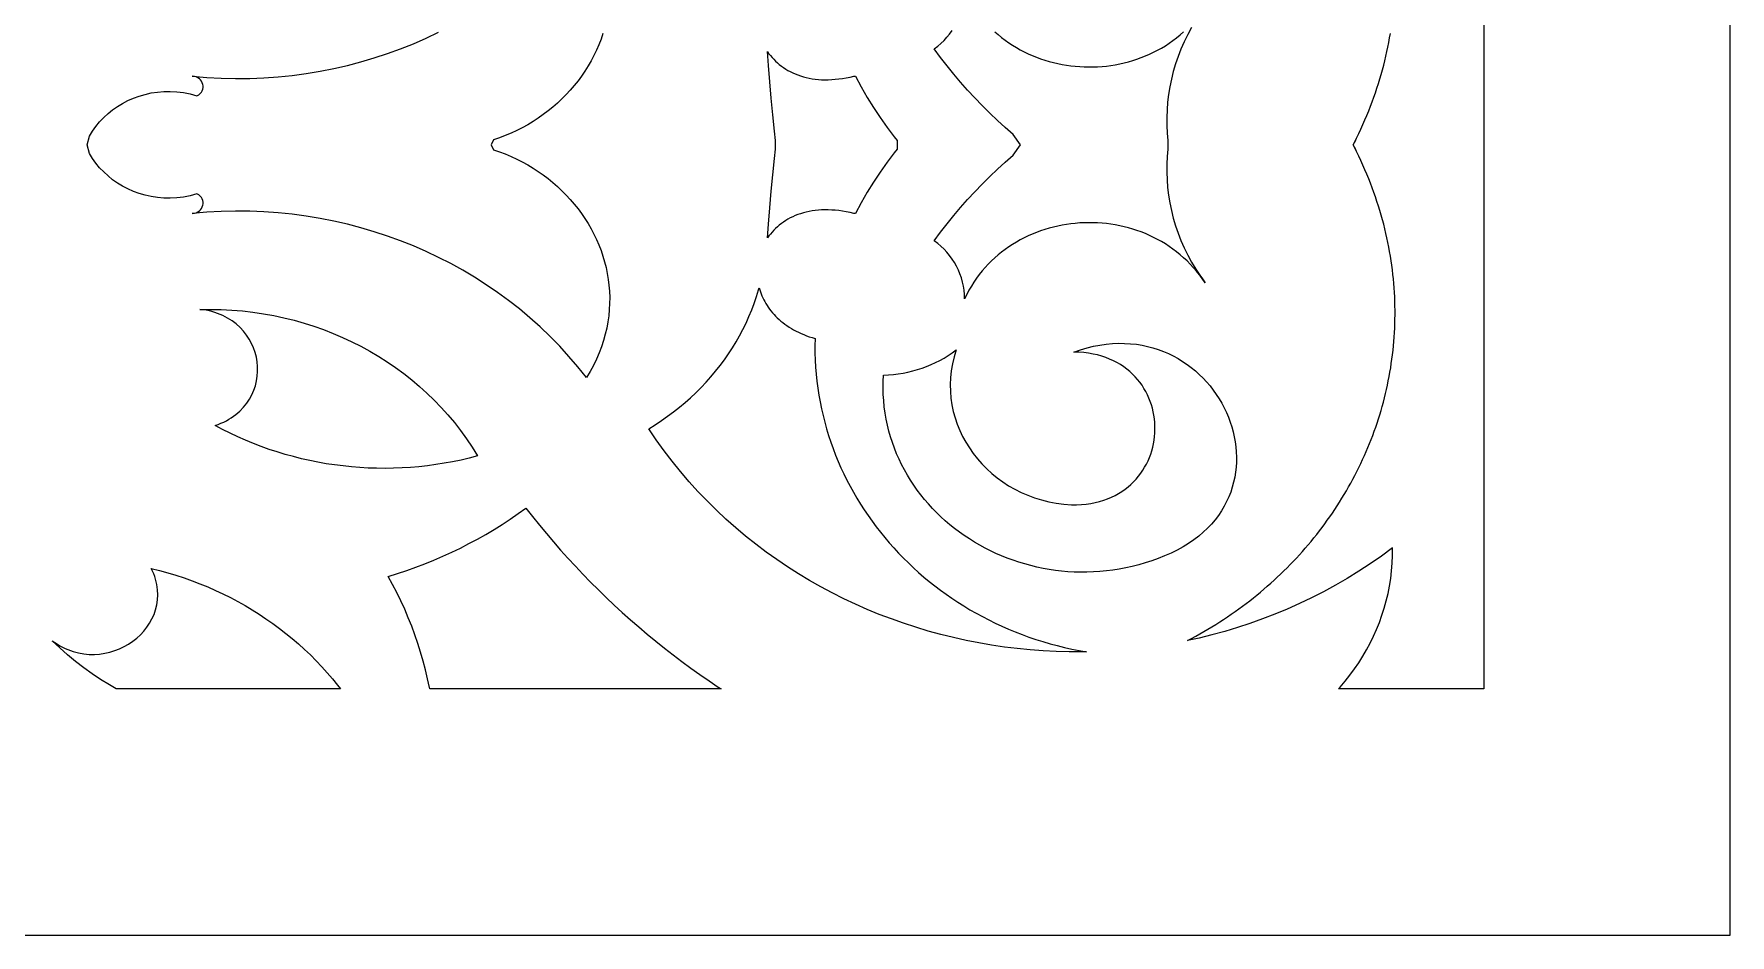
# Model space of a CAD drawing. Extents: x 2430 to 3430, y -1053 to 947.
# Drawn here: x 3085.1 to 3429.6, y -1052.5 to -869.5 of the extents above; entities that cross this region are included whole.
import ezdxf

# ---------------------------------------------------------------- set-up
doc = ezdxf.new("R2010")
doc.units = 0
doc.layers.add('LAYER_1', color=18, linetype='CONTINUOUS')

msp = doc.modelspace()

# ---------------------------------------------------------------- linework, layer by layer
at = {"layer": 'LAYER_1'}
for points in [[(2429.56, -1052.54), (3429.56, -1052.54), (3429.56, 947.46), (2429.56, 947.46)], [(3234.38, -873.55), (3234.69, -873.94), (3235.02, -874.33), (3235.36, -874.7), (3235.72, -875.06), (3236.1, -875.41), (3236.49, -875.75), (3236.9, -876.07), (3237.33, -876.38), (3237.78, -876.67), (3238.24, -876.94), (3238.72, -877.2), (3239.22, -877.45), (3239.73, -877.67), (3240.26, -877.88), (3240.81, -878.07), (3241.37, -878.24), (3241.95, -878.39), (3242.54, -878.52), (3243.15, -878.63), (3243.77, -878.72), (3244.42, -878.78), (3245.07, -878.83), (3245.74, -878.85), (3246.43, -878.84), (3247.13, -878.82), (3247.85, -878.76), (3248.58, -878.68), (3249.33, -878.58), (3250.09, -878.45), (3250.86, -878.29), (3251.65, -878.1), (3251.99, -878.13), (3253.13, -880.3), (3254.33, -882.42), (3255.61, -884.5), (3256.95, -886.53), (3258.36, -888.52), (3259.83, -890.45), (3260.43, -891.2), (3260.43, -892.06), (3260.43, -892.92), (3259.83, -893.67), (3258.36, -895.6), (3256.95, -897.59), (3255.61, -899.62), (3254.33, -901.7), (3253.13, -903.82), (3251.99, -905.98), (3251.65, -906.01), (3250.86, -905.83), (3250.09, -905.67), (3249.33, -905.54), (3248.58, -905.43), (3247.85, -905.36), (3247.13, -905.3), (3246.43, -905.27), (3245.74, -905.27), (3245.07, -905.29), (3244.42, -905.33), (3243.77, -905.4), (3243.15, -905.49), (3242.54, -905.6), (3241.95, -905.73), (3241.37, -905.88), (3240.81, -906.05), (3240.26, -906.24), (3239.73, -906.44), (3239.22, -906.67), (3238.72, -906.91), (3238.24, -907.17), (3237.78, -907.45), (3237.33, -907.74), (3236.9, -908.05), (3236.49, -908.37), (3236.1, -908.7), (3235.72, -909.05), (3235.36, -909.41), (3235.02, -909.79), (3234.69, -910.17), (3234.38, -910.57), (3234.1, -910.98), (3234.28, -908.16), (3234.54, -904.83), (3234.83, -901.5), (3235.15, -898.18), (3235.5, -894.86), (3235.73, -892.92), (3235.73, -892.06), (3235.73, -891.2), (3235.5, -889.26), (3235.15, -885.94), (3234.83, -882.61), (3234.54, -879.29), (3234.28, -875.95), (3234.1, -873.14)], [(3232.53, -921.5), (3232.66, -921.91), (3232.81, -922.32), (3232.97, -922.72), (3233.15, -923.12), (3233.34, -923.51), (3233.54, -923.9), (3233.76, -924.29), (3234, -924.67), (3234.25, -925.05), (3234.52, -925.42), (3234.8, -925.79), (3235.1, -926.15), (3235.41, -926.5), (3235.74, -926.85), (3236.08, -927.19), (3236.44, -927.52), (3236.82, -927.85), (3237.21, -928.16), (3237.61, -928.47), (3238.03, -928.77), (3238.47, -929.06), (3238.93, -929.35), (3239.4, -929.62), (3239.88, -929.88), (3240.38, -930.13), (3240.9, -930.37), (3241.44, -930.6), (3241.99, -930.82), (3242.56, -931.02), (3243.14, -931.22), (3243.74, -931.4), (3243.72, -932.86), (3243.73, -934.31), (3243.77, -935.76), (3243.85, -937.2), (3243.97, -938.63), (3244.12, -940.05), (3244.3, -941.47), (3244.52, -942.87), (3244.77, -944.27), (3245.05, -945.66), (3245.37, -947.03), (3245.71, -948.4), (3246.09, -949.75), (3246.5, -951.1), (3246.94, -952.43), (3247.41, -953.75), (3247.91, -955.05), (3248.44, -956.35), (3249.01, -957.63), (3249.59, -958.89), (3250.21, -960.15), (3250.86, -961.39), (3251.53, -962.61), (3252.24, -963.82), (3252.97, -965.01), (3253.72, -966.18), (3254.51, -967.34), (3255.32, -968.49), (3256.15, -969.61), (3257.01, -970.72), (3257.9, -971.81), (3258.81, -972.88), (3259.74, -973.93), (3260.7, -974.96), (3261.69, -975.98), (3262.69, -976.97), (3263.72, -977.94), (3264.77, -978.89), (3265.85, -979.83), (3266.94, -980.73), (3268.06, -981.62), (3269.2, -982.48), (3270.36, -983.33), (3271.54, -984.14), (3272.74, -984.94), (3273.96, -985.71), (3275.2, -986.46), (3276.46, -987.18), (3277.74, -987.87), (3279.03, -988.54), (3280.35, -989.19), (3281.68, -989.81), (3283.03, -990.4), (3284.39, -990.96), (3285.78, -991.5), (3287.17, -992.01), (3288.59, -992.49), (3290.02, -992.94), (3291.46, -993.36), (3292.92, -993.76), (3294.4, -994.12), (3295.88, -994.45), (3297.39, -994.75), (3298.9, -995.03), (3298.01, -995.04), (3295.36, -995.03), (3292.71, -994.96), (3290.07, -994.82), (3287.44, -994.63), (3284.81, -994.37), (3282.19, -994.04), (3279.58, -993.66), (3276.98, -993.21), (3274.4, -992.7), (3271.83, -992.12), (3269.27, -991.49), (3266.74, -990.8), (3264.22, -990.04), (3261.72, -989.22), (3259.24, -988.35), (3256.79, -987.41), (3254.36, -986.41), (3251.96, -985.35), (3249.58, -984.24), (3247.23, -983.06), (3244.91, -981.82), (3242.63, -980.53), (3240.37, -979.17), (3238.16, -977.76), (3235.97, -976.29), (3233.83, -974.76), (3231.72, -973.17), (3229.65, -971.53), (3227.63, -969.83), (3225.64, -968.07), (3223.71, -966.25), (3221.81, -964.38), (3219.97, -962.45), (3218.17, -960.47), (3216.42, -958.42), (3214.73, -956.33), (3213.09, -954.17), (3211.5, -951.97), (3209.97, -949.7), (3211.28, -948.9), (3212.56, -948.06), (3213.81, -947.19), (3215.02, -946.29), (3216.21, -945.36), (3217.36, -944.4), (3218.48, -943.41), (3219.56, -942.39), (3220.61, -941.34), (3221.63, -940.27), (3222.61, -939.17), (3223.55, -938.05), (3224.46, -936.9), (3225.33, -935.72), (3226.16, -934.53), (3226.95, -933.31), (3227.71, -932.08), (3228.42, -930.82), (3229.1, -929.54), (3229.73, -928.25), (3230.33, -926.93), (3230.88, -925.6), (3231.4, -924.26), (3231.87, -922.89), (3232.29, -921.52), (3232.41, -921.09)], [(3123.18, -925.51), (3125.33, -925.61), (3127.48, -925.79), (3129.61, -926.04), (3131.72, -926.35), (3133.81, -926.73), (3135.89, -927.17), (3137.94, -927.68), (3139.97, -928.26), (3141.97, -928.89), (3143.94, -929.59), (3145.89, -930.35), (3147.8, -931.17), (3149.69, -932.05), (3151.54, -932.98), (3153.35, -933.98), (3155.13, -935.03), (3156.87, -936.14), (3158.57, -937.3), (3160.22, -938.52), (3161.84, -939.79), (3163.41, -941.11), (3164.93, -942.49), (3166.4, -943.91), (3167.82, -945.39), (3169.2, -946.91), (3170.51, -948.48), (3171.78, -950.1), (3172.98, -951.77), (3174.13, -953.48), (3175.22, -955.24), (3173.54, -955.67), (3171.85, -956.07), (3170.15, -956.42), (3168.45, -956.73), (3166.74, -957), (3165.03, -957.23), (3163.31, -957.42), (3161.6, -957.57), (3159.88, -957.68), (3158.16, -957.74), (3156.44, -957.77), (3154.72, -957.75), (3153.01, -957.69), (3151.3, -957.6), (3149.59, -957.46), (3147.89, -957.28), (3146.19, -957.07), (3144.5, -956.81), (3142.81, -956.51), (3141.13, -956.17), (3139.47, -955.8), (3137.81, -955.38), (3136.16, -954.93), (3134.52, -954.43), (3132.9, -953.9), (3131.28, -953.32), (3129.69, -952.71), (3128.1, -952.06), (3126.53, -951.36), (3124.98, -950.63), (3123.45, -949.87), (3121.93, -949.06), (3122.53, -948.84), (3123.11, -948.61), (3123.67, -948.35), (3124.2, -948.08), (3124.71, -947.79), (3125.2, -947.49), (3125.67, -947.17), (3126.11, -946.83), (3126.94, -946.12), (3127.68, -945.36), (3128.33, -944.55), (3128.9, -943.7), (3129.38, -942.82), (3129.78, -941.91), (3130.1, -940.97), (3130.33, -940.02), (3130.48, -939.05), (3130.55, -938.08), (3130.55, -937.1), (3130.46, -936.13), (3130.29, -935.17), (3130.04, -934.22), (3129.72, -933.29), (3129.32, -932.39), (3128.85, -931.51), (3128.3, -930.68), (3127.67, -929.88), (3126.98, -929.13), (3126.2, -928.44), (3125.36, -927.8), (3124.45, -927.23), (3123.96, -926.97), (3123.46, -926.72), (3122.94, -926.5), (3122.4, -926.29), (3121.85, -926.11), (3121.28, -925.94), (3120.69, -925.8), (3120.08, -925.67), (3119.46, -925.58), (3118.82, -925.5), (3121, -925.47)], [(3306.61, -932.38), (3307.81, -932.45), (3308.99, -932.57), (3310.14, -932.76), (3311.27, -932.99), (3312.37, -933.28), (3313.44, -933.62), (3314.49, -934.01), (3315.51, -934.45), (3316.5, -934.94), (3317.46, -935.46), (3318.38, -936.03), (3319.28, -936.64), (3320.15, -937.29), (3320.98, -937.97), (3321.77, -938.69), (3322.53, -939.44), (3323.26, -940.22), (3323.95, -941.03), (3324.6, -941.87), (3325.21, -942.73), (3325.79, -943.62), (3326.32, -944.53), (3326.82, -945.46), (3327.27, -946.4), (3327.68, -947.37), (3328.04, -948.35), (3328.36, -949.34), (3328.64, -950.34), (3328.87, -951.35), (3329.05, -952.37), (3329.19, -953.4), (3329.28, -954.43), (3329.32, -955.46), (3329.31, -956.49), (3329.25, -957.52), (3329.13, -958.54), (3328.97, -959.56), (3328.75, -960.58), (3328.47, -961.58), (3328.15, -962.58), (3327.76, -963.56), (3327.32, -964.52), (3326.82, -965.47), (3326.27, -966.41), (3325.65, -967.32), (3324.97, -968.21), (3324.24, -969.08), (3323.44, -969.92), (3322.58, -970.74), (3321.65, -971.53), (3320.67, -972.28), (3319.61, -973.01), (3318.49, -973.7), (3317.31, -974.35), (3316.06, -974.97), (3314.73, -975.54), (3313.43, -976.06), (3312.12, -976.53), (3310.8, -976.96), (3309.49, -977.34), (3308.17, -977.67), (3306.85, -977.97), (3305.53, -978.22), (3304.22, -978.42), (3302.9, -978.59), (3301.59, -978.72), (3300.28, -978.8), (3298.97, -978.84), (3297.68, -978.85), (3296.38, -978.81), (3295.1, -978.74), (3293.82, -978.63), (3292.55, -978.48), (3291.29, -978.29), (3290.04, -978.07), (3288.8, -977.81), (3287.57, -977.51), (3286.35, -977.18), (3285.15, -976.82), (3283.96, -976.42), (3282.79, -975.99), (3281.63, -975.53), (3280.49, -975.03), (3279.37, -974.5), (3278.27, -973.94), (3277.18, -973.35), (3276.12, -972.73), (3275.08, -972.08), (3274.05, -971.4), (3273.05, -970.7), (3272.08, -969.96), (3271.13, -969.2), (3270.2, -968.41), (3269.3, -967.59), (3268.42, -966.75), (3267.58, -965.88), (3266.76, -964.99), (3265.97, -964.07), (3265.21, -963.13), (3264.48, -962.17), (3263.78, -961.18), (3263.12, -960.17), (3262.49, -959.14), (3261.89, -958.09), (3261.33, -957.01), (3260.8, -955.92), (3260.31, -954.81), (3259.86, -953.68), (3259.44, -952.53), (3259.07, -951.36), (3258.73, -950.18), (3258.44, -948.98), (3258.18, -947.76), (3257.97, -946.52), (3257.81, -945.27), (3257.68, -944.01), (3257.6, -942.73), (3257.57, -941.44), (3257.58, -940.13), (3257.64, -938.82), (3258.65, -938.77), (3259.65, -938.69), (3260.65, -938.57), (3261.64, -938.41), (3262.62, -938.21), (3263.58, -937.98), (3264.54, -937.71), (3265.48, -937.4), (3266.41, -937.06), (3267.32, -936.68), (3268.22, -936.27), (3269.09, -935.83), (3269.95, -935.35), (3270.79, -934.83), (3271.61, -934.28), (3272.4, -933.7), (3271.98, -935.12), (3271.65, -936.53), (3271.41, -937.94), (3271.26, -939.35), (3271.21, -940.74), (3271.23, -942.13), (3271.35, -943.5), (3271.55, -944.85), (3271.82, -946.18), (3272.18, -947.5), (3272.61, -948.78), (3273.12, -950.04), (3273.7, -951.27), (3274.36, -952.47), (3275.08, -953.62), (3275.86, -954.75), (3276.71, -955.82), (3277.63, -956.86), (3278.6, -957.85), (3279.63, -958.79), (3280.72, -959.67), (3281.86, -960.5), (3283.06, -961.28), (3284.31, -961.99), (3285.6, -962.64), (3286.94, -963.22), (3288.32, -963.74), (3289.75, -964.18), (3291.22, -964.55), (3292.72, -964.84), (3294.26, -965.05), (3295.83, -965.18), (3296.86, -965.17), (3297.86, -965.12), (3298.82, -965.02), (3299.76, -964.88), (3300.66, -964.7), (3301.52, -964.49), (3302.36, -964.23), (3303.16, -963.94), (3303.94, -963.61), (3304.68, -963.26), (3305.38, -962.87), (3306.06, -962.45), (3306.7, -962), (3307.31, -961.52), (3307.89, -961.02), (3308.44, -960.49), (3308.95, -959.94), (3309.43, -959.37), (3309.88, -958.77), (3310.3, -958.16), (3310.68, -957.53), (3311.04, -956.89), (3311.36, -956.23), (3311.64, -955.56), (3311.9, -954.87), (3312.12, -954.18), (3312.31, -953.47), (3312.47, -952.76), (3312.59, -952.04), (3312.68, -951.32), (3312.74, -950.6), (3312.77, -949.87), (3312.76, -949.14), (3312.72, -948.42), (3312.65, -947.69), (3312.55, -946.97), (3312.41, -946.26), (3312.24, -945.55), (3312.04, -944.85), (3311.81, -944.16), (3311.54, -943.48), (3311.24, -942.81), (3310.91, -942.16), (3310.54, -941.52), (3310.14, -940.9), (3309.71, -940.29), (3309.24, -939.71), (3308.74, -939.15), (3308.21, -938.61), (3307.65, -938.09), (3307.05, -937.6), (3306.42, -937.13), (3305.76, -936.69), (3305.06, -936.29), (3304.34, -935.91), (3303.57, -935.56), (3302.78, -935.25), (3301.95, -934.98), (3301.09, -934.74), (3300.19, -934.54), (3299.26, -934.38), (3298.3, -934.25), (3297.31, -934.18), (3296.28, -934.14), (3297.64, -933.68), (3298.98, -933.29), (3300.3, -932.97), (3301.6, -932.72), (3302.89, -932.54), (3304.15, -932.42), (3305.39, -932.37)], [(3186.38, -967.55), (3187.77, -969.29), (3189.18, -971), (3190.62, -972.69), (3192.08, -974.36), (3193.56, -976.02), (3195.07, -977.65), (3196.6, -979.26), (3198.16, -980.85), (3199.74, -982.43), (3201.34, -983.98), (3202.96, -985.51), (3204.6, -987.02), (3206.27, -988.51), (3207.96, -989.97), (3209.67, -991.42), (3211.4, -992.84), (3213.15, -994.24), (3214.92, -995.62), (3216.72, -996.97), (3218.53, -998.31), (3220.36, -999.62), (3222.22, -1000.9), (3224.09, -1002.17), (3224.65, -1002.53), (3165.5, -1002.53), (3165.46, -1002.29), (3165.07, -1000.47), (3164.64, -998.67), (3164.17, -996.88), (3163.65, -995.1), (3163.09, -993.33), (3162.49, -991.57), (3161.84, -989.83), (3161.14, -988.1), (3160.41, -986.38), (3159.63, -984.68), (3158.81, -983), (3157.95, -981.33), (3157.04, -979.69), (3158.94, -979.1), (3160.82, -978.48), (3162.69, -977.82), (3164.53, -977.13), (3166.36, -976.39), (3168.17, -975.61), (3169.96, -974.8), (3171.72, -973.94), (3173.47, -973.05), (3175.19, -972.13), (3176.89, -971.16), (3178.57, -970.16), (3180.22, -969.13), (3181.85, -968.06), (3183.45, -966.95), (3185.02, -965.81)], [(3110.65, -978.52), (3112.32, -978.98), (3113.97, -979.48), (3115.61, -980.02), (3117.23, -980.59), (3118.83, -981.2), (3120.41, -981.85), (3121.97, -982.53), (3123.51, -983.25), (3125.03, -984.01), (3126.52, -984.8), (3127.99, -985.62), (3129.44, -986.48), (3130.86, -987.37), (3132.25, -988.3), (3133.63, -989.26), (3134.97, -990.25), (3136.29, -991.27), (3137.57, -992.32), (3138.83, -993.4), (3140.07, -994.51), (3141.27, -995.66), (3142.44, -996.83), (3143.57, -998.03), (3144.68, -999.26), (3145.76, -1000.51), (3146.8, -1001.79), (3147.37, -1002.53), (3101.85, -1002.53), (3100.44, -1001.72), (3098.66, -1000.62), (3096.93, -999.46), (3095.23, -998.24), (3093.57, -996.96), (3091.96, -995.63), (3090.39, -994.23), (3088.86, -992.78), (3089.37, -993.15), (3089.89, -993.49), (3090.41, -993.8), (3090.94, -994.08), (3091.47, -994.34), (3092.01, -994.57), (3092.54, -994.77), (3093.08, -994.95), (3093.62, -995.11), (3094.17, -995.24), (3095.25, -995.43), (3096.33, -995.53), (3097.41, -995.54), (3098.47, -995.47), (3099.52, -995.31), (3100.55, -995.08), (3101.55, -994.77), (3102.51, -994.39), (3103.45, -993.94), (3104.34, -993.43), (3105.19, -992.86), (3105.99, -992.22), (3106.74, -991.54), (3107.43, -990.8), (3108.06, -990.01), (3108.61, -989.18), (3109.1, -988.31), (3109.51, -987.41), (3109.84, -986.46), (3110.08, -985.49), (3110.23, -984.49), (3110.28, -983.47), (3110.23, -982.42), (3110.17, -981.89), (3110.08, -981.36), (3109.97, -980.82), (3109.82, -980.28), (3109.65, -979.74), (3109.45, -979.2), (3109.22, -978.65), (3108.96, -978.1)]]:
    msp.add_lwpolyline(points, close=True, dxfattribs=at)
for points in [[(3379.56, -756.11), (3379.56, -892.06), (3379.56, -1002.53), (3350.02, -1002.53), (3350.37, -1002.16), (3351.38, -1000.97), (3352.35, -999.75), (3353.27, -998.5), (3354.15, -997.23), (3354.97, -995.92), (3355.75, -994.6), (3356.47, -993.24), (3357.15, -991.86), (3357.77, -990.46), (3358.35, -989.04), (3358.87, -987.6), (3359.33, -986.14), (3359.74, -984.66), (3360.1, -983.16), (3360.4, -981.65), (3360.64, -980.13), (3360.83, -978.59), (3360.95, -977.04), (3361.02, -975.48), (3361.03, -973.91), (3358.77, -975.57), (3356.48, -977.15), (3354.15, -978.67), (3351.8, -980.12), (3349.41, -981.5), (3347, -982.81), (3344.57, -984.05), (3342.11, -985.23), (3339.63, -986.34), (3337.13, -987.38), (3334.6, -988.35), (3332.06, -989.26), (3329.51, -990.09), (3326.93, -990.87), (3324.34, -991.57), (3321.74, -992.21), (3319.37, -992.74), (3320.21, -992.29), (3321.05, -991.84), (3321.88, -991.38), (3322.71, -990.91), (3323.52, -990.43), (3324.33, -989.94), (3325.13, -989.45), (3325.93, -988.94), (3326.72, -988.43), (3327.5, -987.91), (3328.27, -987.39), (3329.03, -986.85), (3329.79, -986.31), (3330.54, -985.76), (3331.29, -985.2), (3332.02, -984.64), (3332.75, -984.06), (3333.47, -983.48), (3334.18, -982.9), (3334.89, -982.3), (3335.58, -981.7), (3336.27, -981.09), (3336.95, -980.48), (3337.62, -979.86), (3338.29, -979.23), (3338.94, -978.59), (3339.59, -977.95), (3340.23, -977.3), (3340.86, -976.65), (3341.48, -975.98), (3342.1, -975.32), (3342.71, -974.64), (3343.3, -973.96), (3343.89, -973.28), (3344.47, -972.58), (3345.04, -971.89), (3345.61, -971.18), (3346.16, -970.47), (3346.71, -969.76), (3347.24, -969.04), (3347.77, -968.31), (3348.29, -967.58), (3348.8, -966.84), (3349.3, -966.1), (3349.79, -965.35), (3350.27, -964.6), (3350.74, -963.84), (3351.2, -963.07), (3351.66, -962.31), (3352.1, -961.53), (3352.54, -960.75), (3352.96, -959.97), (3353.38, -959.18), (3353.78, -958.39), (3354.18, -957.6), (3354.57, -956.8), (3354.94, -955.99), (3355.31, -955.18), (3355.67, -954.37), (3356.01, -953.55), (3356.35, -952.73), (3356.68, -951.9), (3356.99, -951.07), (3357.3, -950.24), (3357.6, -949.4), (3357.88, -948.56), (3358.16, -947.72), (3358.42, -946.87), (3358.68, -946.02), (3358.92, -945.17), (3359.15, -944.31), (3359.38, -943.45), (3359.59, -942.58), (3359.79, -941.72), (3359.98, -940.85), (3360.16, -939.97), (3360.33, -939.1), (3360.49, -938.22), (3360.64, -937.34), (3360.77, -936.45), (3360.9, -935.57), (3361.01, -934.68), (3361.11, -933.79), (3361.2, -932.9), (3361.28, -932), (3361.35, -931.1), (3361.41, -930.2), (3361.46, -929.3), (3361.49, -928.4), (3361.51, -927.49), (3361.52, -926.59), (3361.52, -925.68), (3361.51, -924.77), (3361.49, -923.86), (3361.45, -922.94), (3361.4, -922.03), (3361.34, -921.11), (3361.27, -920.2), (3361.19, -919.28), (3361.09, -918.36), (3360.98, -917.44), (3360.86, -916.52), (3360.73, -915.6), (3360.58, -914.68), (3360.43, -913.75), (3360.26, -912.83), (3360.07, -911.9), (3359.88, -910.98), (3359.67, -910.06), (3359.45, -909.13), (3359.22, -908.2), (3358.97, -907.28), (3358.71, -906.35), (3358.44, -905.43), (3358.16, -904.5), (3357.86, -903.58), (3357.55, -902.65), (3357.23, -901.73), (3356.89, -900.8), (3356.54, -899.88), (3356.18, -898.96), (3355.8, -898.03), (3355.41, -897.11), (3355.01, -896.19), (3354.59, -895.27), (3354.16, -894.35), (3353.72, -893.43), (3353.26, -892.51), (3353.51, -892.92), (3353.28, -892.52), (3353.04, -892.06), (3353.28, -891.6), (3353.51, -891.2), (3353.26, -891.6), (3353.72, -890.69), (3354.16, -889.77), (3354.59, -888.85), (3355.01, -887.93), (3355.41, -887.01), (3355.8, -886.09), (3356.18, -885.16), (3356.54, -884.24), (3356.89, -883.32), (3357.23, -882.39), (3357.55, -881.47), (3357.86, -880.54), (3358.16, -879.62), (3358.44, -878.69), (3358.71, -877.76), (3358.97, -876.84), (3359.22, -875.91), (3359.45, -874.99), (3359.67, -874.06), (3359.88, -873.14), (3360.07, -872.21), (3360.26, -871.29), (3360.43, -870.36), (3360.58, -869.44)], [(3200.67, -869.46), (3200.28, -870.6), (3199.85, -871.73), (3199.37, -872.84), (3198.84, -873.93), (3198.28, -875), (3197.67, -876.05), (3197.02, -877.08), (3196.34, -878.09), (3195.61, -879.07), (3194.85, -880.03), (3194.05, -880.96), (3193.22, -881.86), (3192.35, -882.74), (3191.45, -883.58), (3190.51, -884.4), (3189.55, -885.18), (3188.55, -885.93), (3187.53, -886.65), (3186.48, -887.34), (3185.4, -887.98), (3184.3, -888.6), (3183.17, -889.17), (3182.01, -889.7), (3180.83, -890.2), (3179.64, -890.65), (3178.42, -891.06), (3177.96, -892.06), (3178.42, -893.06), (3179.64, -893.47), (3180.83, -893.92), (3182.01, -894.41), (3183.17, -894.95), (3184.3, -895.52), (3185.4, -896.13), (3186.48, -896.78), (3187.53, -897.46), (3188.55, -898.18), (3189.55, -898.93), (3190.51, -899.72), (3191.45, -900.54), (3192.35, -901.38), (3193.22, -902.26), (3194.05, -903.16), (3194.85, -904.09), (3195.61, -905.05), (3196.34, -906.03), (3197.02, -907.04), (3197.67, -908.07), (3198.28, -909.12), (3198.84, -910.19), (3199.37, -911.28), (3199.85, -912.39), (3200.28, -913.52), (3200.67, -914.66), (3201.01, -915.82), (3201.31, -916.99), (3201.56, -918.18), (3201.75, -919.38), (3201.9, -920.59), (3202, -921.81), (3202.04, -923.04), (3202.03, -924.27), (3201.96, -925.52), (3201.84, -926.77), (3201.66, -928.02), (3201.43, -929.28), (3201.13, -930.54), (3200.78, -931.8), (3200.36, -933.06), (3199.88, -934.32), (3199.34, -935.58), (3198.74, -936.84), (3198.07, -938.09), (3197.33, -939.34), (3195.59, -937.15), (3193.77, -935.02), (3191.89, -932.96), (3189.94, -930.96), (3187.92, -929.04), (3185.85, -927.18), (3183.71, -925.39), (3181.52, -923.68), (3179.27, -922.03), (3176.97, -920.46), (3174.62, -918.96), (3172.22, -917.53), (3169.77, -916.18), (3167.28, -914.91), (3164.75, -913.71), (3162.18, -912.59), (3159.56, -911.55), (3156.92, -910.59), (3154.24, -909.71), (3151.52, -908.91), (3148.78, -908.19), (3146.01, -907.56), (3143.22, -907.01), (3140.4, -906.54), (3137.56, -906.17), (3134.7, -905.87), (3131.83, -905.67), (3128.94, -905.55), (3126.04, -905.52), (3123.13, -905.59), (3120.22, -905.74), (3117.29, -905.99), (3117.71, -905.94), (3118.09, -905.84), (3118.43, -905.68), (3118.72, -905.48), (3118.97, -905.23), (3119.17, -904.96), (3119.32, -904.66), (3119.42, -904.34), (3119.47, -904.01), (3119.47, -903.68), (3119.41, -903.36), (3119.29, -903.04), (3119.12, -902.74), (3118.88, -902.47), (3118.59, -902.22), (3118.23, -902.02), (3117.54, -902.22), (3116.86, -902.39), (3116.18, -902.53), (3115.5, -902.66), (3114.15, -902.82), (3112.82, -902.9), (3111.5, -902.88), (3110.21, -902.78), (3108.95, -902.58), (3107.71, -902.31), (3106.51, -901.96), (3105.35, -901.53), (3104.22, -901.03), (3103.13, -900.47), (3102.1, -899.83), (3101.11, -899.14), (3100.17, -898.38), (3099.29, -897.57), (3098.47, -896.71), (3097.72, -895.8), (3097.03, -894.85), (3096.41, -893.85), (3095.92, -892.06), (3096.41, -890.27), (3097.03, -889.27), (3097.72, -888.32), (3098.47, -887.41), (3099.29, -886.54), (3100.17, -885.73), (3101.11, -884.98), (3102.1, -884.28), (3103.13, -883.65), (3104.22, -883.08), (3105.35, -882.59), (3106.51, -882.16), (3107.71, -881.81), (3108.95, -881.53), (3110.21, -881.34), (3111.5, -881.24), (3112.82, -881.22), (3114.15, -881.29), (3115.5, -881.46), (3116.18, -881.58), (3116.86, -881.73), (3117.54, -881.9), (3118.23, -882.1), (3118.59, -881.9), (3118.88, -881.65), (3119.12, -881.38), (3119.29, -881.08), (3119.41, -880.76), (3119.47, -880.43), (3119.47, -880.1), (3119.42, -879.78), (3119.32, -879.46), (3119.17, -879.16), (3118.97, -878.89), (3118.72, -878.64), (3118.43, -878.44), (3118.09, -878.28), (3117.71, -878.17), (3117.29, -878.13), (3120.22, -878.37), (3123.13, -878.53), (3126.04, -878.59), (3128.94, -878.57), (3131.83, -878.45), (3134.7, -878.24), (3137.56, -877.95), (3140.4, -877.57), (3143.22, -877.11), (3146.01, -876.56), (3148.78, -875.92), (3151.52, -875.21), (3154.24, -874.41), (3156.92, -873.53), (3159.56, -872.57), (3162.18, -871.52), (3164.75, -870.4), (3167.28, -869.21)], [(3320.21, -868.22), (3319.43, -869.66), (3318.71, -871.13), (3318.05, -872.61), (3317.47, -874.12), (3316.95, -875.64), (3316.49, -877.17), (3316.11, -878.71), (3315.79, -880.27), (3315.53, -881.83), (3315.35, -883.39), (3315.23, -884.97), (3315.17, -886.54), (3315.19, -888.11), (3315.26, -889.69), (3315.4, -891.2), (3315.4, -892.06), (3315.4, -892.92), (3315.26, -894.43), (3315.19, -896), (3315.17, -897.58), (3315.23, -899.15), (3315.35, -900.72), (3315.53, -902.29), (3315.79, -903.85), (3316.11, -905.41), (3316.49, -906.95), (3316.95, -908.48), (3317.47, -910), (3318.05, -911.5), (3318.71, -912.99), (3319.43, -914.46), (3320.21, -915.9), (3321.07, -917.32), (3321.87, -918.54), (3322.41, -919.28), (3322.97, -920.09), (3321.99, -918.72), (3321.87, -918.54), (3321.83, -918.49), (3321.23, -917.73), (3320.6, -917.01), (3319.95, -916.3), (3319.28, -915.63), (3318.59, -914.99), (3317.88, -914.37), (3317.16, -913.79), (3316.42, -913.23), (3315.66, -912.7), (3314.89, -912.19), (3314.1, -911.72), (3313.3, -911.27), (3312.48, -910.85), (3311.66, -910.46), (3310.82, -910.1), (3309.97, -909.76), (3309.12, -909.45), (3308.25, -909.17), (3307.38, -908.92), (3306.5, -908.69), (3305.61, -908.49), (3304.72, -908.32), (3303.82, -908.18), (3302.92, -908.06), (3302.02, -907.97), (3301.12, -907.91), (3300.21, -907.88), (3299.3, -907.87), (3298.4, -907.89), (3297.49, -907.93), (3296.59, -908.01), (3295.69, -908.11), (3294.79, -908.23), (3293.9, -908.39), (3293.02, -908.57), (3292.14, -908.77), (3291.26, -909.01), (3290.4, -909.27), (3289.54, -909.55), (3288.69, -909.86), (3287.86, -910.2), (3287.03, -910.57), (3286.22, -910.96), (3285.42, -911.38), (3284.63, -911.82), (3283.86, -912.29), (3283.1, -912.79), (3282.36, -913.31), (3281.63, -913.86), (3280.92, -914.43), (3280.23, -915.03), (3279.56, -915.65), (3278.92, -916.3), (3278.29, -916.98), (3277.68, -917.68), (3277.1, -918.41), (3276.54, -919.16), (3276, -919.94), (3275.49, -920.75), (3275, -921.58), (3274.55, -922.43), (3274.11, -923.31), (3274.09, -922.45), (3274.01, -921.6), (3273.88, -920.75), (3273.69, -919.92), (3273.46, -919.1), (3273.18, -918.29), (3272.85, -917.5), (3272.47, -916.73), (3272.05, -915.98), (3271.59, -915.26), (3271.08, -914.56), (3270.53, -913.89), (3269.95, -913.25), (3269.32, -912.65), (3268.65, -912.08), (3267.95, -911.54), (3269.24, -909.81), (3270.56, -908.11), (3271.91, -906.44), (3273.3, -904.79), (3274.73, -903.18), (3276.19, -901.59), (3277.69, -900.04), (3279.22, -898.52), (3280.78, -897.03), (3282.37, -895.57), (3284, -894.14), (3285.44, -892.06), (3284, -889.98), (3282.37, -888.55), (3280.78, -887.09), (3279.22, -885.6), (3277.69, -884.08), (3276.19, -882.52), (3274.73, -880.94), (3273.3, -879.33), (3271.91, -877.68), (3270.56, -876.01), (3269.24, -874.31), (3267.95, -872.57), (3268.65, -872.04), (3269.32, -871.47), (3269.95, -870.87), (3270.53, -870.23), (3271.08, -869.56), (3271.59, -868.86)], [(3280.23, -869.09), (3280.92, -869.69), (3281.63, -870.26), (3282.36, -870.81), (3283.1, -871.33), (3283.86, -871.83), (3284.63, -872.3), (3285.42, -872.74), (3286.22, -873.16), (3287.03, -873.55), (3287.86, -873.92), (3288.69, -874.25), (3289.54, -874.57), (3290.4, -874.85), (3291.26, -875.11), (3292.14, -875.35), (3293.02, -875.55), (3293.9, -875.73), (3294.79, -875.89), (3295.69, -876.01), (3296.59, -876.11), (3297.49, -876.18), (3298.4, -876.23), (3299.3, -876.25), (3300.21, -876.24), (3301.12, -876.21), (3302.02, -876.15), (3302.92, -876.06), (3303.82, -875.94), (3304.72, -875.8), (3305.61, -875.62), (3306.5, -875.43), (3307.38, -875.2), (3308.25, -874.95), (3309.12, -874.67), (3309.97, -874.36), (3310.82, -874.02), (3311.66, -873.66), (3312.48, -873.27), (3313.3, -872.85), (3314.1, -872.4), (3314.89, -871.93), (3315.66, -871.42), (3316.42, -870.89), (3317.16, -870.33), (3317.88, -869.74), (3318.59, -869.13)]]:
    msp.add_lwpolyline(points, dxfattribs=at)

doc.saveas('drawing.dxf')
